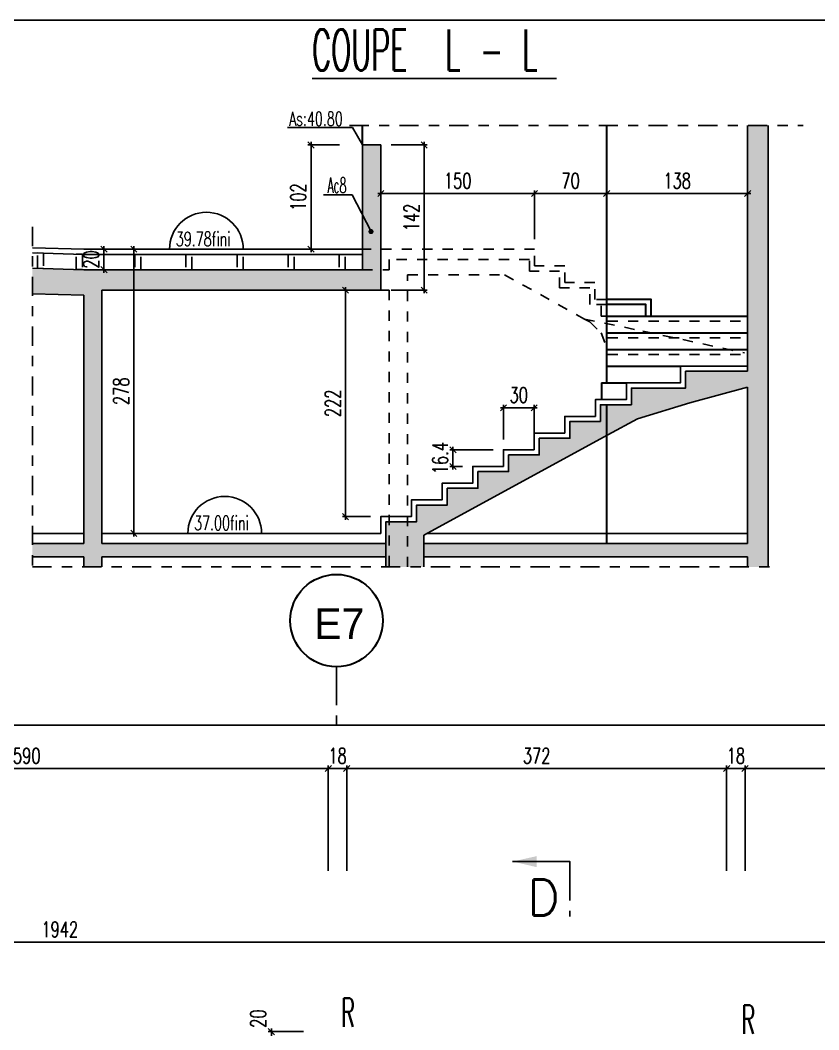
# Model space of a CAD drawing. Extents: x 308 to 787, y -199 to -146.
# Drawn here: x 393.87 to 401.69, y -164.84 to -154.96 of the extents above; entities that cross this region are included whole.
import ezdxf

# ---------------------------------------------------------------- set-up
doc = ezdxf.new("R2010")
doc.units = 0
doc.header["$LTSCALE"] = 0.5
doc.header["$MEASUREMENT"] = 0
for name, pattern in [('AXES2', [1.125, 0.75, -0.125, 0.125, -0.125]), ('DISCONTINU', [0.75, 0.5, -0.25]), ('DISCONTINU2', [0.375, 0.25, -0.125])]:
    doc.linetypes.add(name, pattern=pattern)
doc.layers.get('DEFPOINTS').update_dxf_attribs({"linetype": 'CONTINUOUS'})
for name, color, linetype in [('A05-AXES', 13, 'AXES2'), ('A19-COTATIONS', 146, 'CONTINUOUS'), ('AXES', 6, 'AXES2'), ('CADRE-CART', 7, 'CONTINUOUS'), ('COTATION', 7, 'CONTINUOUS'), ('HABILLAGE', 7, 'CONTINUOUS'), ('MURS', 3, 'CONTINUOUS'), ('POCHAGE', 254, 'CONTINUOUS'), ('RDC', 7, 'DISCONTINU2'), ('REP-COUPES', 5, 'CONTINUOUS'), ('REPERE-POUT', 4, 'CONTINUOUS'), ('REPERE-RAID', 4, 'CONTINUOUS'), ('REPERE-SEM', 4, 'CONTINUOUS')]:
    doc.layers.add(name, color=color, linetype=linetype)
doc.layers.add('STR - MACONNERIE', color=4, linetype='CONTINUOUS', lineweight=30)
doc.styles.add('CGotH', font='GOTHIC.TTF')
doc.styles.add('ROMANS8', font='romans.shx', dxfattribs={"width": 0.7})
doc.styles.get("Standard").update_dxf_attribs({"font": 'txt.shx'})
doc.dimstyles.new('COT50 cm', dxfattribs={"dimtxt": 0.15, "dimasz": 0.06, "dimexe": 0.03, "dimexo": 0.1, "dimgap": 0.05, "dimtad": 1, "dimdec": 0, "dimlfac": 100, "dimzin": 0, "dimdsep": 46, "dimtxsty": 'ROMANS8', "dimblk1": 'OBLIQUE', "dimblk2": 'OBLIQUE', "dimsah": 1, "dimcen": 0.03, "dimdle": 0.03, "dimclrt": 1, "dimadec": 0, "dimazin": 0, "dimtfac": 1, "dimtdec": 0, "dimtmove": 0, "dimatfit": 3, "dimfxl": 0, "dimtolj": 1, "dimtzin": 0, "dimlwd": -1, "dimlwe": -1, "dimarcsym": 0})

# ---------------------------------------------------------------- blocks, each defined once
blk = doc.blocks.new('_Oblique')
at = {"layer": 'COTATION', "color": 0, "lineweight": -2}
blk.add_line((-0.5, -0.5), (0.5, 0.5), dxfattribs=at)
blk = doc.blocks.new('*D58')
at = {"layer": 'COTATION', "color": 0, "transparency": 16777216}
for p, q in [((390.9566, -162.2876), (396.9197, -162.2876)), ((390.9866, -163.1982), (390.9866, -162.2576)), ((396.8897, -163.2876), (396.8897, -162.2576))]:
    blk.add_line(p, q, dxfattribs=at)
at = {"layer": 'DEFPOINTS', "color": 0, "transparency": 16777216}
for p in [(396.8897, -162.2876), (390.9866, -163.2982), (396.8897, -163.8355)]:
    blk.add_point(p, dxfattribs=at)
at = {"layer": 'COTATION', "color": 0, "transparency": 16777216, "xscale": 0.06, "yscale": 0.06, "zscale": 0.06, "rotation": 180}
blk.add_blockref('_Oblique', (390.9866, -162.2876), dxfattribs=at)
at = {"layer": 'COTATION', "color": 0, "transparency": 16777216, "xscale": 0.06, "yscale": 0.06, "zscale": 0.06}
blk.add_blockref('_Oblique', (396.8897, -162.2876), dxfattribs=at)
at = {"layer": 'COTATION', "color": 1, "transparency": 16777216, "insert": (393.9381, -162.1626), "char_height": 0.15, "attachment_point": 5, "style": 'ROMANS8'}
blk.add_mtext('\\A1;590', dxfattribs=at)
blk = doc.blocks.new('*D59')
at = {"layer": 'COTATION', "color": 0, "transparency": 16777216}
for p, q in [((396.8597, -162.2876), (397.0999, -162.2876)), ((396.8897, -163.2876), (396.8897, -162.2576)), ((397.0699, -163.2876), (397.0699, -162.2576))]:
    blk.add_line(p, q, dxfattribs=at)
at = {"layer": 'DEFPOINTS', "color": 0, "transparency": 16777216}
for p in [(397.0699, -162.2876), (396.8897, -163.8355), (397.0699, -163.8314)]:
    blk.add_point(p, dxfattribs=at)
at = {"layer": 'COTATION', "color": 0, "transparency": 16777216, "xscale": 0.06, "yscale": 0.06, "zscale": 0.06, "rotation": 180}
blk.add_blockref('_Oblique', (396.8897, -162.2876), dxfattribs=at)
at = {"layer": 'COTATION', "color": 0, "transparency": 16777216, "xscale": 0.06, "yscale": 0.06, "zscale": 0.06}
blk.add_blockref('_Oblique', (397.0699, -162.2876), dxfattribs=at)
at = {"layer": 'COTATION', "color": 1, "transparency": 16777216, "insert": (396.9798, -162.1626), "char_height": 0.15, "attachment_point": 5, "style": 'ROMANS8'}
blk.add_mtext('\\A1;18', dxfattribs=at)
blk = doc.blocks.new('*D60')
at = {"layer": 'COTATION', "color": 0, "transparency": 16777216}
for p, q in [((397.0399, -162.2876), (400.8183, -162.2876)), ((397.0699, -163.2876), (397.0699, -162.2576)), ((400.7883, -163.2876), (400.7883, -162.2576))]:
    blk.add_line(p, q, dxfattribs=at)
at = {"layer": 'DEFPOINTS', "color": 0, "transparency": 16777216}
for p in [(400.7883, -162.2876), (397.0699, -163.8314), (400.7883, -163.8631)]:
    blk.add_point(p, dxfattribs=at)
at = {"layer": 'COTATION', "color": 0, "transparency": 16777216, "xscale": 0.06, "yscale": 0.06, "zscale": 0.06, "rotation": 180}
blk.add_blockref('_Oblique', (397.0699, -162.2876), dxfattribs=at)
at = {"layer": 'COTATION', "color": 0, "transparency": 16777216, "xscale": 0.06, "yscale": 0.06, "zscale": 0.06}
blk.add_blockref('_Oblique', (400.7883, -162.2876), dxfattribs=at)
at = {"layer": 'COTATION', "color": 1, "transparency": 16777216, "insert": (398.9291, -162.1626), "char_height": 0.15, "attachment_point": 5, "style": 'ROMANS8'}
blk.add_mtext('\\A1;372', dxfattribs=at)
blk = doc.blocks.new('*D61')
at = {"layer": 'COTATION', "color": 0, "transparency": 16777216}
for p, q in [((400.7583, -162.2876), (400.9987, -162.2876)), ((400.7883, -163.2876), (400.7883, -162.2576)), ((400.9687, -163.2876), (400.9687, -162.2576))]:
    blk.add_line(p, q, dxfattribs=at)
at = {"layer": 'DEFPOINTS', "color": 0, "transparency": 16777216}
for p in [(400.9687, -162.2876), (400.7883, -163.8631), (400.9687, -163.8631)]:
    blk.add_point(p, dxfattribs=at)
at = {"layer": 'COTATION', "color": 0, "transparency": 16777216, "xscale": 0.06, "yscale": 0.06, "zscale": 0.06, "rotation": 180}
blk.add_blockref('_Oblique', (400.7883, -162.2876), dxfattribs=at)
at = {"layer": 'COTATION', "color": 0, "transparency": 16777216, "xscale": 0.06, "yscale": 0.06, "zscale": 0.06}
blk.add_blockref('_Oblique', (400.9687, -162.2876), dxfattribs=at)
at = {"layer": 'COTATION', "color": 1, "transparency": 16777216, "insert": (400.8785, -162.1626), "char_height": 0.15, "attachment_point": 5, "style": 'ROMANS8'}
blk.add_mtext('\\A1;18', dxfattribs=at)
blk = doc.blocks.new('*D62')
at = {"layer": 'COTATION', "color": 0, "transparency": 16777216}
for p, q in [((400.9387, -162.2876), (403.8398, -162.2876)), ((400.9687, -163.2876), (400.9687, -162.2576)), ((403.8098, -163.2876), (403.8098, -162.2576))]:
    blk.add_line(p, q, dxfattribs=at)
at = {"layer": 'DEFPOINTS', "color": 0, "transparency": 16777216}
for p in [(403.8098, -162.2876), (400.9687, -163.8631), (403.8098, -163.9929)]:
    blk.add_point(p, dxfattribs=at)
at = {"layer": 'COTATION', "color": 0, "transparency": 16777216, "xscale": 0.06, "yscale": 0.06, "zscale": 0.06, "rotation": 180}
blk.add_blockref('_Oblique', (400.9687, -162.2876), dxfattribs=at)
at = {"layer": 'COTATION', "color": 0, "transparency": 16777216, "xscale": 0.06, "yscale": 0.06, "zscale": 0.06}
blk.add_blockref('_Oblique', (403.8098, -162.2876), dxfattribs=at)
at = {"layer": 'COTATION', "color": 1, "transparency": 16777216, "insert": (402.3893, -162.1626), "char_height": 0.15, "attachment_point": 5, "style": 'ROMANS8'}
blk.add_mtext('\\A1;284', dxfattribs=at)
blk = doc.blocks.new('*D94')
at = {"layer": 'COTATION', "color": 0, "transparency": 16777216}
for p, q in [((382.143, -161.8617), (403.9999, -161.8617)), ((382.173, -162.8617), (382.173, -161.8317)), ((403.9699, -162.8617), (403.9699, -161.8317))]:
    blk.add_line(p, q, dxfattribs=at)
at = {"layer": 'DEFPOINTS', "color": 0, "transparency": 16777216}
for p in [(403.9699, -161.8617), (403.9699, -163.7721), (382.173, -164.5898)]:
    blk.add_point(p, dxfattribs=at)
at = {"layer": 'COTATION', "color": 0, "transparency": 16777216, "xscale": 0.06, "yscale": 0.06, "zscale": 0.06, "rotation": 180}
blk.add_blockref('_Oblique', (382.173, -161.8617), dxfattribs=at)
at = {"layer": 'COTATION', "color": 0, "transparency": 16777216, "xscale": 0.06, "yscale": 0.06, "zscale": 0.06}
blk.add_blockref('_Oblique', (403.9699, -161.8617), dxfattribs=at)
at = {"layer": 'COTATION', "color": 1, "transparency": 16777216, "insert": (393.0715, -161.7367), "char_height": 0.15, "attachment_point": 5, "style": 'ROMANS8'}
blk.add_mtext('\\A1;2180', dxfattribs=at)
blk = doc.blocks.new('*D111')
at = {"layer": 'COTATION', "color": 0, "transparency": 16777216}
for p, q in [((384.5227, -163.9856), (403.9997, -163.9856)), ((384.5527, -164.5643), (384.5527, -163.9556)), ((403.9697, -164.7613), (403.9697, -163.9556))]:
    blk.add_line(p, q, dxfattribs=at)
at = {"layer": 'DEFPOINTS', "color": 0, "transparency": 16777216}
for p in [(403.9697, -163.9856), (384.5527, -164.6643), (403.9697, -164.8613)]:
    blk.add_point(p, dxfattribs=at)
at = {"layer": 'COTATION', "color": 0, "transparency": 16777216, "xscale": 0.06, "yscale": 0.06, "zscale": 0.06, "rotation": 180}
blk.add_blockref('_Oblique', (384.5527, -163.9856), dxfattribs=at)
at = {"layer": 'COTATION', "color": 0, "transparency": 16777216, "xscale": 0.06, "yscale": 0.06, "zscale": 0.06}
blk.add_blockref('_Oblique', (403.9697, -163.9856), dxfattribs=at)
at = {"layer": 'COTATION', "color": 1, "transparency": 16777216, "insert": (394.2612, -163.8606), "char_height": 0.15, "attachment_point": 5, "style": 'ROMANS8'}
blk.add_mtext('\\A1;1942', dxfattribs=at)
blk = doc.blocks.new('*D391')
at = {"layer": 'COTATION', "color": 0, "transparency": 16777216}
for p, q in [((396.6483, -164.8613), (396.3026, -164.8613)), ((396.3326, -165.0913), (396.3326, -164.8313)), ((396.5884, -165.0613), (396.3026, -165.0613))]:
    blk.add_line(p, q, dxfattribs=at)
at = {"layer": 'DEFPOINTS', "color": 0, "transparency": 16777216}
for p in [(396.3326, -164.8613), (396.7483, -164.8613), (396.6884, -165.0613)]:
    blk.add_point(p, dxfattribs=at)
at = {"layer": 'COTATION', "color": 0, "transparency": 16777216, "xscale": 0.06, "yscale": 0.06, "zscale": 0.06}
for p, rotation in [((396.3326, -164.8613), 90), ((396.3326, -165.0613), 270)]:
    blk.add_blockref('_Oblique', p, dxfattribs=dict(at, rotation=rotation))
at = {"layer": 'COTATION', "color": 1, "transparency": 16777216, "insert": (396.2038, -164.7345), "char_height": 0.15, "attachment_point": 5, "rotation": 90, "style": 'ROMANS8'}
blk.add_mtext('\\A1;20', dxfattribs=at)
blk = doc.blocks.new('*D941')
at = {"layer": 'COTATION', "color": 0, "transparency": 16777216}
for p, q in [((394.9621, -157.2058), (395.0168, -157.2058)), ((394.9868, -160.0158), (394.9868, -157.1758)), ((394.9621, -159.9858), (395.0168, -159.9858))]:
    blk.add_line(p, q, dxfattribs=at)
at = {"layer": 'DEFPOINTS', "color": 0, "transparency": 16777216}
for p in [(394.8621, -157.2058), (394.9868, -157.2058), (394.8621, -159.9858)]:
    blk.add_point(p, dxfattribs=at)
at = {"layer": 'COTATION', "color": 0, "transparency": 16777216, "xscale": 0.06, "yscale": 0.06, "zscale": 0.06}
for p, rotation in [((394.9868, -157.2058), 90), ((394.9868, -159.9858), 270)]:
    blk.add_blockref('_Oblique', p, dxfattribs=dict(at, rotation=rotation))
at = {"layer": 'COTATION', "color": 1, "transparency": 16777216, "insert": (394.8618, -158.5958), "char_height": 0.15, "attachment_point": 5, "rotation": 90, "style": 'ROMANS8'}
blk.add_mtext('\\A1;278', dxfattribs=at)
blk = doc.blocks.new('*D943')
at = {"layer": 'COTATION', "color": 0, "transparency": 16777216}
for p, q in [((394.6938, -157.2058), (394.6638, -157.2058)), ((394.6938, -157.4358), (394.6938, -157.1758)), ((394.6938, -157.4058), (394.6638, -157.4058))]:
    blk.add_line(p, q, dxfattribs=at)
at = {"layer": 'DEFPOINTS', "color": 0, "transparency": 16777216}
for p in [(394.6938, -157.2058), (394.7698, -157.2058), (394.7833, -157.4058)]:
    blk.add_point(p, dxfattribs=at)
at = {"layer": 'COTATION', "color": 0, "transparency": 16777216, "xscale": 0.06, "yscale": 0.06, "zscale": 0.06}
for p, rotation in [((394.6938, -157.2058), 90), ((394.6938, -157.4058), 270)]:
    blk.add_blockref('_Oblique', p, dxfattribs=dict(at, rotation=rotation))
at = {"layer": 'COTATION', "color": 1, "transparency": 16777216, "insert": (394.5688, -157.3058), "char_height": 0.15, "attachment_point": 5, "rotation": 90, "style": 'ROMANS8'}
blk.add_mtext('\\A1;20', dxfattribs=at)
blk = doc.blocks.new('*D944')
at = {"layer": 'COTATION', "color": 0, "transparency": 16777216}
for p, q in [((396.721, -157.2358), (396.721, -156.1558)), ((396.9986, -156.1858), (396.691, -156.1858)), ((396.9986, -157.2058), (396.691, -157.2058))]:
    blk.add_line(p, q, dxfattribs=at)
at = {"layer": 'DEFPOINTS', "color": 0, "transparency": 16777216}
for p in [(396.721, -156.1858), (397.0986, -156.1858), (397.0986, -157.2058)]:
    blk.add_point(p, dxfattribs=at)
at = {"layer": 'COTATION', "color": 0, "transparency": 16777216, "xscale": 0.06, "yscale": 0.06, "zscale": 0.06}
for p, rotation in [((396.721, -156.1858), 90), ((396.721, -157.2058), 270)]:
    blk.add_blockref('_Oblique', p, dxfattribs=dict(at, rotation=rotation))
at = {"layer": 'COTATION', "color": 1, "transparency": 16777216, "insert": (396.596, -156.6958), "char_height": 0.15, "attachment_point": 5, "rotation": 90, "style": 'ROMANS8'}
blk.add_mtext('\\A1;102', dxfattribs=at)
blk = doc.blocks.new('*D951')
at = {"layer": 'COTATION', "color": 0, "transparency": 16777216}
for p, q in [((397.8288, -157.6358), (397.8288, -156.1558)), ((397.5038, -156.1858), (397.8588, -156.1858)), ((397.5038, -157.6058), (397.8588, -157.6058))]:
    blk.add_line(p, q, dxfattribs=at)
at = {"layer": 'DEFPOINTS', "color": 0, "transparency": 16777216}
for p in [(397.4038, -156.1858), (397.8288, -156.1858), (397.4038, -157.6058)]:
    blk.add_point(p, dxfattribs=at)
at = {"layer": 'COTATION', "color": 0, "transparency": 16777216, "xscale": 0.06, "yscale": 0.06, "zscale": 0.06}
for p, rotation in [((397.8288, -156.1858), 90), ((397.8288, -157.6058), 270)]:
    blk.add_blockref('_Oblique', p, dxfattribs=dict(at, rotation=rotation))
at = {"layer": 'COTATION', "color": 1, "transparency": 16777216, "insert": (397.7038, -156.8958), "char_height": 0.15, "attachment_point": 5, "rotation": 90, "style": 'ROMANS8'}
blk.add_mtext('\\A1;142', dxfattribs=at)
blk = doc.blocks.new('*D967')
at = {"layer": 'COTATION', "color": 0, "transparency": 16777216}
for p, q in [((398.6038, -159.0681), (398.6038, -158.7273)), ((398.9038, -159.0681), (398.9038, -158.7273)), ((398.5738, -158.7573), (398.9338, -158.7573))]:
    blk.add_line(p, q, dxfattribs=at)
at = {"layer": 'DEFPOINTS', "color": 0, "transparency": 16777216}
for p in [(398.9038, -158.7573), (398.6038, -159.1681), (398.9038, -159.1681)]:
    blk.add_point(p, dxfattribs=at)
at = {"layer": 'COTATION', "color": 0, "transparency": 16777216, "xscale": 0.06, "yscale": 0.06, "zscale": 0.06, "rotation": 180}
blk.add_blockref('_Oblique', (398.6038, -158.7573), dxfattribs=at)
at = {"layer": 'COTATION', "color": 0, "transparency": 16777216, "xscale": 0.06, "yscale": 0.06, "zscale": 0.06}
blk.add_blockref('_Oblique', (398.9038, -158.7573), dxfattribs=at)
at = {"layer": 'COTATION', "color": 1, "transparency": 16777216, "insert": (398.7538, -158.6323), "char_height": 0.15, "attachment_point": 5, "style": 'ROMANS8'}
blk.add_mtext('\\A1;30', dxfattribs=at)
blk = doc.blocks.new('*D968')
at = {"layer": 'COTATION', "color": 0, "transparency": 16777216}
for p, q in [((398.11, -159.3617), (398.11, -159.1381)), ((398.5038, -159.1681), (398.08, -159.1681)), ((398.2038, -159.3317), (398.08, -159.3317))]:
    blk.add_line(p, q, dxfattribs=at)
at = {"layer": 'DEFPOINTS', "color": 0, "transparency": 16777216}
for p in [(398.11, -159.1681), (398.6038, -159.1681), (398.3038, -159.3317)]:
    blk.add_point(p, dxfattribs=at)
at = {"layer": 'COTATION', "color": 0, "transparency": 16777216, "xscale": 0.06, "yscale": 0.06, "zscale": 0.06}
for p, rotation in [((398.11, -159.1681), 90), ((398.11, -159.3317), 270)]:
    blk.add_blockref('_Oblique', p, dxfattribs=dict(at, rotation=rotation))
at = {"layer": 'COTATION', "color": 1, "transparency": 16777216, "insert": (397.985, -159.2499), "char_height": 0.15, "attachment_point": 5, "rotation": 90, "style": 'ROMANS8'}
blk.add_mtext('\\A1;16.4', dxfattribs=at)
blk = doc.blocks.new('*D969')
at = {"layer": 'COTATION', "color": 0, "transparency": 16777216}
for p, q in [((397.3038, -157.6058), (397.0286, -157.6058)), ((397.0586, -159.8523), (397.0586, -157.5758)), ((397.3038, -159.8223), (397.0286, -159.8223))]:
    blk.add_line(p, q, dxfattribs=at)
at = {"layer": 'DEFPOINTS', "color": 0, "transparency": 16777216}
for p in [(397.0586, -157.6058), (397.4038, -157.6058), (397.4038, -159.8223)]:
    blk.add_point(p, dxfattribs=at)
at = {"layer": 'COTATION', "color": 0, "transparency": 16777216, "xscale": 0.06, "yscale": 0.06, "zscale": 0.06}
for p, rotation in [((397.0586, -157.6058), 90), ((397.0586, -159.8223), 270)]:
    blk.add_blockref('_Oblique', p, dxfattribs=dict(at, rotation=rotation))
at = {"layer": 'COTATION', "color": 1, "transparency": 16777216, "insert": (396.9336, -158.714), "char_height": 0.15, "attachment_point": 5, "rotation": 90, "style": 'ROMANS8'}
blk.add_mtext('\\A1;222', dxfattribs=at)
blk = doc.blocks.new('*D971')
at = {"layer": 'COTATION', "color": 0, "transparency": 16777216}
for p, q in [((397.3738, -156.6606), (398.9388, -156.6606)), ((397.4038, -156.6626), (397.4038, -156.6306)), ((398.9088, -157.1058), (398.9088, -156.6306))]:
    blk.add_line(p, q, dxfattribs=at)
at = {"layer": 'DEFPOINTS', "color": 0, "transparency": 16777216}
for p in [(398.9088, -156.6606), (397.4038, -156.7626), (398.9088, -157.2058)]:
    blk.add_point(p, dxfattribs=at)
at = {"layer": 'COTATION', "color": 0, "transparency": 16777216, "xscale": 0.06, "yscale": 0.06, "zscale": 0.06, "rotation": 180}
blk.add_blockref('_Oblique', (397.4038, -156.6606), dxfattribs=at)
at = {"layer": 'COTATION', "color": 0, "transparency": 16777216, "xscale": 0.06, "yscale": 0.06, "zscale": 0.06}
blk.add_blockref('_Oblique', (398.9088, -156.6606), dxfattribs=at)
at = {"layer": 'COTATION', "color": 1, "transparency": 16777216, "insert": (398.1563, -156.5356), "char_height": 0.15, "attachment_point": 5, "style": 'ROMANS8'}
blk.add_mtext('\\A1;150', dxfattribs=at)
blk = doc.blocks.new('*D972')
at = {"layer": 'COTATION', "color": 0, "transparency": 16777216}
for p, q in [((398.8788, -156.6606), (399.6437, -156.6606)), ((398.9088, -157.1058), (398.9088, -156.6306)), ((399.6137, -157.0866), (399.6137, -156.6306))]:
    blk.add_line(p, q, dxfattribs=at)
at = {"layer": 'DEFPOINTS', "color": 0, "transparency": 16777216}
for p in [(399.6137, -156.6606), (398.9088, -157.2058), (399.6137, -157.1866)]:
    blk.add_point(p, dxfattribs=at)
at = {"layer": 'COTATION', "color": 0, "transparency": 16777216, "xscale": 0.06, "yscale": 0.06, "zscale": 0.06, "rotation": 180}
blk.add_blockref('_Oblique', (398.9088, -156.6606), dxfattribs=at)
at = {"layer": 'COTATION', "color": 0, "transparency": 16777216, "xscale": 0.06, "yscale": 0.06, "zscale": 0.06}
blk.add_blockref('_Oblique', (399.6137, -156.6606), dxfattribs=at)
at = {"layer": 'COTATION', "color": 1, "transparency": 16777216, "insert": (399.2612, -156.5356), "char_height": 0.15, "attachment_point": 5, "style": 'ROMANS8'}
blk.add_mtext('\\A1;70', dxfattribs=at)
blk = doc.blocks.new('*D973')
at = {"layer": 'COTATION', "color": 0, "transparency": 16777216}
for p, q in [((399.5837, -156.6606), (401.0241, -156.6606)), ((399.6137, -157.0866), (399.6137, -156.6306)), ((400.9941, -157.2559), (400.9941, -156.6306))]:
    blk.add_line(p, q, dxfattribs=at)
at = {"layer": 'DEFPOINTS', "color": 0, "transparency": 16777216}
for p in [(400.9941, -156.6606), (399.6137, -157.1866), (400.9941, -157.3559)]:
    blk.add_point(p, dxfattribs=at)
at = {"layer": 'COTATION', "color": 0, "transparency": 16777216, "xscale": 0.06, "yscale": 0.06, "zscale": 0.06, "rotation": 180}
blk.add_blockref('_Oblique', (399.6137, -156.6606), dxfattribs=at)
at = {"layer": 'COTATION', "color": 0, "transparency": 16777216, "xscale": 0.06, "yscale": 0.06, "zscale": 0.06}
blk.add_blockref('_Oblique', (400.9941, -156.6606), dxfattribs=at)
at = {"layer": 'COTATION', "color": 1, "transparency": 16777216, "insert": (400.3039, -156.5356), "char_height": 0.15, "attachment_point": 5, "style": 'ROMANS8'}
blk.add_mtext('\\A1;138', dxfattribs=at)

msp = doc.modelspace()

# ---------------------------------------------------------------- hatches: boundary and pattern name
at = {"layer": 'POCHAGE'}
h = msp.add_hatch(color=256, dxfattribs=at)
h.paths.add_polyline_path([(399.6137, -159.0293), (399.6137, -158.7275), (399.5538, -158.7275), (399.5538, -158.8911), (399.2538, -158.8911), (399.2538, -159.0546), (398.9538, -159.0546), (398.9538, -159.2181), (398.6538, -159.2181), (398.6538, -159.3817), (398.3538, -159.3817), (398.3538, -159.5452), (398.0538, -159.5452), (398.0538, -159.7087), (397.7538, -159.7087), (397.7538, -159.8723), (397.6663, -159.8723), (397.6663, -160.3143), (397.8256, -160.3143), (397.8256, -160.004)])
h.paths.add_polyline_path([(397.6663, -159.8723), (397.4862, -159.8723), (397.4862, -160.3143), (397.6663, -160.3143)])
h.paths.add_polyline_path([(397.4862, -159.8723), (397.4538, -159.8723), (397.4538, -160.3143), (397.4862, -160.3143)])
h.paths.add_polyline_path([(400.4274, -158.7081), (400.9941, -158.5558), (400.9941, -160.0858), (397.8256, -160.0858), (397.8256, -160.2158), (400.9941, -160.2158), (400.9941, -160.3143), (401.1941, -160.3143), (401.1941, -155.9946), (400.9941, -155.9946), (400.9941, -158.4005), (400.3858, -158.4005), (400.3858, -158.564), (399.8571, -158.564), (399.8571, -158.7275), (399.6137, -158.7275), (399.6137, -159.0293), (399.6253, -159.0229), (399.9154, -158.8665)])
h = msp.add_hatch(color=256, dxfattribs=at)
h.paths.add_polyline_path([(397.4038, -157.4058), (397.2238, -157.4058), (394.4964, -157.4058), (393.9942, -157.3914), (393.9942, -157.6415), (394.4964, -157.6559), (394.4964, -160.0858), (393.9942, -160.0858), (393.9942, -160.2158), (394.4964, -160.2158), (394.4964, -160.3143), (394.6745, -160.3143), (394.6745, -160.2158), (397.4538, -160.2158), (397.4538, -160.0858), (394.6745, -160.0858), (394.6745, -157.6058), (397.4038, -157.6058)])
h.paths.add_polyline_path([(397.4038, -157.2058), (397.2238, -157.2058), (397.2238, -157.4058), (397.4038, -157.4058)])
h.paths.add_polyline_path([(397.4038, -156.1858), (397.2238, -156.1858), (397.2238, -157.2058), (397.4038, -157.2058)])

# ---------------------------------------------------------------- linework, layer by layer
at = {"layer": 'A19-COTATIONS', "color": 242, "lineweight": 30, "ltscale": 10, "true_color": 0xcd2027}
msp.add_circle((396.9697, -160.8398), 0.4522, dxfattribs=at)
at = {"layer": 'AXES', "color": 6, "ltscale": 0.5}
for p, q in [((397.0986, -155.9946), (401.5362, -155.9946)), ((393.9942, -156.987), (393.9942, -160.3143)), ((393.9942, -160.3143), (401.306, -160.3143))]:
    msp.add_line(p, q, dxfattribs=at)
at = {"layer": 'AXES', "color": 1}
msp.add_line((396.9697, -161.292), (396.9697, -161.9455), dxfattribs=at)
at = {"layer": 'CADRE-CART', "color": 1}
msp.add_lwpolyline([(307.8533, -154.9648), (437.1328, -154.9648), (437.1328, -198.9648), (307.8533, -198.9648)], close=True, dxfattribs=at)
at = {"layer": 'COTATION', "color": 0}
for p, q in [((394.4964, -157.2058), (397.2238, -157.2058)), ((394.4964, -157.2558), (397.2238, -157.2558)), ((393.9942, -159.9858), (394.4964, -159.9858)), ((397.8589, -159.9858), (400.9941, -159.9858))]:
    msp.add_line(p, q, dxfattribs=at)
at = {"layer": 'COTATION', "color": 8, "linetype": 'DISCONTINU', "ltscale": 0.2}
for p, q in [((397.2238, -157.4058), (397.4862, -157.4058)), ((397.4038, -157.6058), (397.4862, -157.6058)), ((397.4862, -157.6058), (397.4862, -160.3143)), ((399.5598, -157.8599), (399.5598, -157.6964)), ((399.6238, -157.8599), (399.5598, -157.8599)), ((399.6238, -157.9099), (400.9941, -157.9099)), ((399.6238, -158.0734), (400.9941, -158.0734)), ((399.6238, -158.237), (400.9941, -158.237))]:
    msp.add_line(p, q, dxfattribs=at)
for points in [[(399.6137, -157.6964), (399.4988, -157.6964), (399.4988, -157.5328), (399.2038, -157.5328), (399.2038, -157.3693), (398.9088, -157.3693), (398.9088, -157.2058), (397.2238, -157.2058)], [(399.6137, -157.7464), (399.4488, -157.7464), (399.4488, -157.5828), (399.1538, -157.5828), (399.1538, -157.4193), (398.8588, -157.4193), (398.8588, -157.3058), (397.4862, -157.3058), (397.4862, -157.4058)], [(397.6663, -160.3143), (397.6663, -157.4558), (398.6152, -157.4558), (399.3961, -157.8886), (399.9681, -158.0067), (400.9626, -158.2201)], [(399.3961, -157.8886), (399.4488, -157.9173), (399.5599, -158.0249), (399.6238, -158.1855)]]:
    msp.add_lwpolyline(points, dxfattribs=at)
at = {"layer": 'COTATION', "color": 0}
msp.add_lwpolyline([(400.9941, -158.3505), (400.3358, -158.3505), (400.3358, -158.514), (399.8071, -158.514), (399.8071, -158.6775), (399.5038, -158.6775), (399.5038, -158.8411), (399.2038, -158.8411), (399.2038, -159.0046), (398.9038, -159.0046), (398.9038, -159.1681), (398.6038, -159.1681), (398.6038, -159.3317), (398.3038, -159.3317), (398.3038, -159.4952), (398.0038, -159.4952), (398.0038, -159.6587), (397.7038, -159.6587), (397.7038, -159.8223), (397.4038, -159.8223), (397.4038, -159.9858), (394.6745, -159.9858)], dxfattribs=at)
at = {"layer": 'COTATION'}
for centre in [(395.6968, -157.2058), (395.8758, -159.9858)]:
    msp.add_arc(centre, 0.3611, 0, 180, dxfattribs=at)
at = {"layer": 'MURS'}
for p, q in [((400.9941, -155.9946), (400.9941, -158.4005)), ((401.1941, -155.9946), (401.1941, -160.3143)), ((397.2238, -156.1858), (397.2238, -157.4058)), ((397.2238, -156.1858), (397.4038, -156.1858)), ((397.4038, -156.1858), (397.4038, -157.6058)), ((393.9942, -157.3914), (394.4964, -157.4058)), ((394.4964, -157.4058), (397.2238, -157.4058)), ((393.9942, -157.6415), (394.4964, -157.6559)), ((394.4964, -157.6559), (394.4964, -160.0858)), ((394.6745, -157.6058), (394.6745, -160.0858)), ((394.6745, -157.6058), (397.4038, -157.6058)), ((400.9941, -158.5558), (400.9941, -160.0858)), ((393.9942, -160.0858), (394.4964, -160.0858)), ((397.8256, -160.0858), (400.9941, -160.0858)), ((393.9942, -160.2158), (394.4964, -160.2158)), ((394.4964, -160.2158), (394.4964, -160.3143)), ((394.6745, -160.2158), (394.6745, -160.3143)), ((394.6745, -160.2158), (397.4538, -160.2158)), ((397.8256, -160.2158), (400.9941, -160.2158)), ((400.9941, -160.2158), (400.9941, -160.3143))]:
    msp.add_line(p, q, dxfattribs=at)
for points in [[(400.9941, -158.4005), (400.3858, -158.4005), (400.3858, -158.564), (399.8571, -158.564), (399.8571, -158.7275), (399.5538, -158.7275), (399.5538, -158.8911), (399.2538, -158.8911), (399.2538, -159.0546), (398.9538, -159.0546), (398.9538, -159.2181), (398.6538, -159.2181), (398.6538, -159.3817), (398.3538, -159.3817), (398.3538, -159.5452), (398.0538, -159.5452), (398.0538, -159.7087), (397.7538, -159.7087), (397.7538, -159.8723), (397.4538, -159.8723), (397.4538, -160.3143)], [(397.8256, -160.3143), (397.8256, -160.004), (399.6253, -159.0229), (399.9154, -158.8665), (400.4274, -158.7081), (400.9941, -158.5558)], [(397.4538, -160.0858), (394.6745, -160.0858)]]:
    msp.add_lwpolyline(points, dxfattribs=at)
at = {"layer": 'RDC', "linetype": 'ByBlock'}
for p, q in [((393.9942, -157.1913), (394.4993, -157.2058)), ((393.9942, -157.2413), (394.4986, -157.2558))]:
    msp.add_line(p, q, dxfattribs=at)
at = {"layer": 'RDC'}
for points in [[(394.1011, -157.3944), (394.042, -157.3927), (394.042, -157.2427), (394.101, -157.2444)], [(394.4825, -157.4054), (394.4234, -157.4037), (394.4234, -157.2536), (394.4824, -157.2553)], [(394.9966, -157.4058), (395.0556, -157.4058), (395.0556, -157.2558), (394.9966, -157.2558)], [(395.4966, -157.4058), (395.5556, -157.4058), (395.5556, -157.2558), (395.4966, -157.2558)], [(395.9966, -157.4058), (396.0556, -157.4058), (396.0556, -157.2558), (395.9966, -157.2558)], [(396.4966, -157.4058), (396.5556, -157.4058), (396.5556, -157.2558), (396.4966, -157.2558)], [(396.9966, -157.4058), (397.0556, -157.4058), (397.0556, -157.2558), (396.9966, -157.2558)]]:
    msp.add_lwpolyline(points, close=True, dxfattribs=at)
at = {"layer": 'REP-COUPES'}
msp.add_line((399.2553, -163.6802), (399.2553, -163.7358), dxfattribs=at)
msp.add_lwpolyline([(398.694, -163.197), (399.2553, -163.197), (399.2553, -163.5785)], dxfattribs=at)
msp.add_solid([(398.9277, -163.2517), (398.694, -163.197), (398.9277, -163.1444)], dxfattribs=at)
at = {"layer": 'STR - MACONNERIE', "color": 8}
for p, q in [((397.2238, -156.1858), (397.2238, -155.9946)), ((399.6137, -155.9946), (399.6137, -158.514)), ((399.6238, -157.8599), (400.9941, -157.8599)), ((399.6238, -158.0234), (400.9941, -158.0234)), ((399.6238, -158.187), (400.9941, -158.187)), ((399.6238, -158.3505), (400.3358, -158.3505)), ((399.5651, -158.514), (399.8071, -158.514)), ((399.5651, -158.514), (399.5651, -158.6731)), ((399.6137, -158.7275), (399.6137, -160.0858))]:
    msp.add_line(p, q, dxfattribs=at)
for points in [[(400.049, -157.8599), (400.049, -157.6964), (399.6137, -157.6964)], [(399.999, -157.8599), (399.999, -157.7464), (399.6137, -157.7464)]]:
    msp.add_lwpolyline(points, dxfattribs=at)

# ---------------------------------------------------------------- texts
at = {"layer": 'A05-AXES', "color": 1, "ltscale": 0.5, "insert": (396.9973, -160.7195), "char_height": 0.3, "width": 0.3408, "attachment_point": 2, "rotation": 0.00168, "line_spacing_factor": 1.032839, "style": 'CGotH'}
msp.add_mtext('E7', dxfattribs=at)
at = {"layer": 'HABILLAGE', "color": 1, "style": 'ROMANS8', "width": 0.65}
for s, p in [('As:40.80', (396.5046, -156)), ('39.78fini', (395.397, -157.175)), ('37.00fini', (395.5761, -159.955))]:
    msp.add_text(s, height=0.14, dxfattribs=at).set_placement(p)
at = {"layer": 'REP-COUPES', "style": 'ROMANS8'}
msp.add_text('D', height=0.35, dxfattribs=at).set_placement((398.8388, -163.7235))
at = {"layer": 'REPERE-POUT', "width": 0.519}
msp.add_text('Ac8', height=0.15, dxfattribs=at).set_placement((396.8802, -156.6552))
at = {"layer": 'REPERE-RAID', "color": 4, "width": 0.519}
for p in [(397.0181, -164.8142), (400.9348, -164.8825)]:
    msp.add_text('R', height=0.28, dxfattribs=at).set_placement(p)
at = {"layer": 'REPERE-SEM', "color": 4, "width": 0.519}
msp.add_text(' %%UCOUPE  L - L ', height=0.4, dxfattribs=at).set_placement((396.5459, -155.4557))

# ---------------------------------------------------------------- dimensions: what is measured, and where the dimension line sits
at = {"layer": 'COTATION', "color": 0}
for base, p1, p2, picture, middle in [((396.721, -156.1858), (397.0986, -157.2058), (397.0986, -156.1858), '*D944', (396.596, -156.6958)), ((397.8288, -156.1858), (397.4038, -157.6058), (397.4038, -156.1858), '*D951', (397.7038, -156.8958)), ((394.9868, -157.2058), (394.8621, -159.9858), (394.8621, -157.2058), '*D941', (394.8618, -158.5958)), ((397.0586, -157.6058), (397.4038, -159.8223), (397.4038, -157.6058), '*D969', (396.9336, -158.714))]:
    dim = msp.add_linear_dim(base=base, p1=p1, p2=p2, angle=90, dimstyle='COT50 cm', override={"dimfxl": 10}, dxfattribs=at)
    dim.commit()
    dim.dimension.update_dxf_attribs({"geometry": picture, "text_midpoint": middle})
for base, p1, p2, override, picture, middle in [((398.908796, -156.660618), (397.403797, -156.762601), (398.908796, -157.205776), {"dimfxl": 10}, '*D971', (398.156297, -156.535618)), ((399.6137, -156.6606), (398.9088, -157.2058), (399.6137, -157.1866), {"dimtmove": 1, "dimfxl": 10}, '*D972', (399.2612, -156.5356)), ((400.9941, -156.6606), (399.6137, -157.1866), (400.9941, -157.3559), {"dimtmove": 1, "dimfxl": 10}, '*D973', (400.3039, -156.5356)), ((398.9038, -158.7573), (398.6038, -159.1681), (398.9038, -159.1681), {"dimfxl": 10}, '*D967', (398.7538, -158.6323))]:
    dim = msp.add_linear_dim(base=base, p1=p1, p2=p2, dimstyle='COT50 cm', override=override, dxfattribs=at)
    dim.commit()
    dim.dimension.update_dxf_attribs({"geometry": picture, "text_midpoint": middle})
for base, p1, p2, override, picture, middle in [((394.6938, -157.2058), (394.7833, -157.4058), (394.7698, -157.2058), {"dimtmove": 1}, '*D943', (394.6938, -157.3058)), ((398.11, -159.1681), (398.3038, -159.3317), (398.6038, -159.1681), {"dimdec": 1, "dimfxl": 10}, '*D968', (398.11, -159.2499))]:
    dim = msp.add_linear_dim(base=base, p1=p1, p2=p2, angle=90, dimstyle='COT50 cm', override=override, dxfattribs=at)
    dim.commit()
    dim.dimension.update_dxf_attribs({"geometry": picture, "text_midpoint": middle, "dimtype": 160})
at = {"layer": 'COTATION'}
dim = msp.add_linear_dim(base=(403.9699, -161.8617), p1=(382.173, -164.5898), p2=(403.9699, -163.7721), dimstyle='COT50 cm', dxfattribs=at)
dim.commit()
dim.dimension.update_dxf_attribs({"geometry": '*D94', "text_midpoint": (393.0715, -161.7367)})
for base, p1, p2, picture, middle in [((396.8897, -162.2876), (390.9866, -163.2982), (396.8897, -163.8355), '*D58', (393.9381, -162.1626)), ((400.7883, -162.2876), (397.0699, -163.8314), (400.7883, -163.8631), '*D60', (398.9291, -162.1626)), ((403.8098, -162.2876), (400.9687, -163.8631), (403.8098, -163.9929), '*D62', (402.3893, -162.1626)), ((403.9697, -163.9856), (384.5527, -164.6643), (403.9697, -164.8613), '*D111', (394.2612, -163.8606))]:
    dim = msp.add_linear_dim(base=base, p1=p1, p2=p2, dimstyle='COT50 cm', override={"dimtmove": 1}, dxfattribs=at)
    dim.commit()
    dim.dimension.update_dxf_attribs({"geometry": picture, "text_midpoint": middle})
for base, p1, p2, picture, middle in [((397.0699, -162.2876), (396.8897, -163.8355), (397.0699, -163.8314), '*D59', (396.9798, -162.2876)), ((400.9687, -162.2876), (400.7883, -163.8631), (400.9687, -163.8631), '*D61', (400.8785, -162.2876))]:
    dim = msp.add_linear_dim(base=base, p1=p1, p2=p2, dimstyle='COT50 cm', override={"dimtmove": 1}, dxfattribs=at)
    dim.commit()
    dim.dimension.update_dxf_attribs({"geometry": picture, "text_midpoint": middle, "dimtype": 160})
dim = msp.add_linear_dim(base=(396.3326, -164.8613), p1=(396.6884, -165.0613), p2=(396.7483, -164.8613), angle=90, dimstyle='COT50 cm', override={"dimtmove": 1}, dxfattribs=at)
dim.commit()
dim.dimension.update_dxf_attribs({"geometry": '*D391', "text_midpoint": (396.3288, -164.7345), "dimtype": 160})

# ---------------------------------------------------------------- leaders
at = {"layer": 'MURS', "color": 1}
for points, override in [([(397.2238, -156.1858), (397.1282, -156.0141), (396.491, -156.0141)], {"dimgap": 0.05, "dimtad": 0, "dimfxl": 10, "dimfxlon": 1}), ([(397.3078, -157.0331), (397.122, -156.6736), (396.8432, -156.6736)], {"dimasz": 0.2, "dimtad": 0, "dimldrblk": 'DOTSMALL', "dimfxl": 10})]:
    msp.add_leader(points, dimstyle='COT50 cm', override=override, dxfattribs=at)

doc.saveas('drawing.dxf')
